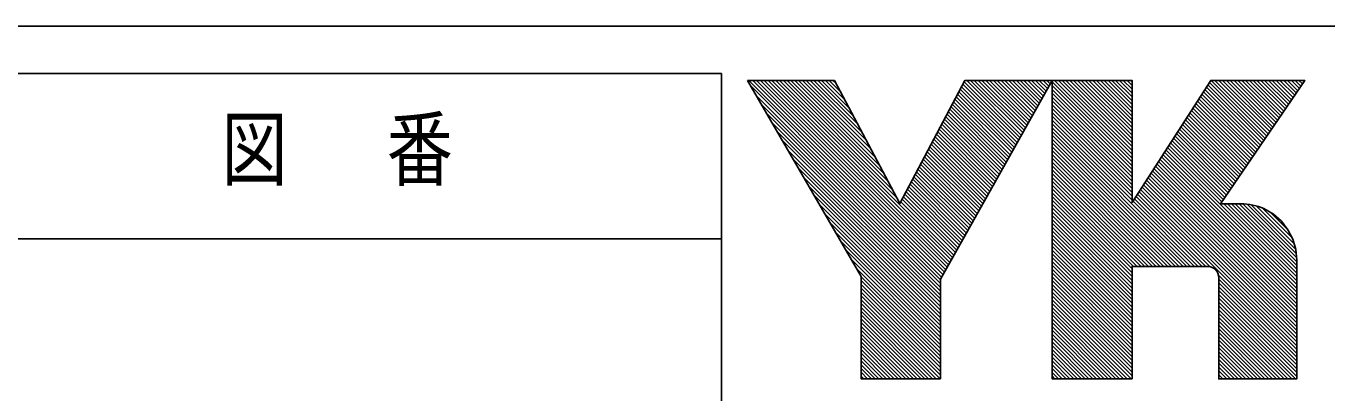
# Model space of a CAD drawing. Units: millimetres, scale not verified. Extents: x -27332 to 2102, y -19305 to 1485.
# Drawn here: x -1307 to 619, y -18290 to -17748 of the extents above; entities that cross this region are included whole.
import ezdxf
from ezdxf.enums import TextEntityAlignment as Align

# ---------------------------------------------------------------- set-up
doc = ezdxf.new("R2010")
doc.units = ezdxf.units.MM
doc.header["$LTSCALE"] = 40
doc.layers.add('0-7_YKK_ZWAK', color=7, linetype='Continuous')
doc.styles.add('ＭＳ ゴシック', font='')
doc.styles.get('ＭＳ ゴシック').set_extended_font_data('MS Gothic')

msp = doc.modelspace()

# ---------------------------------------------------------------- linework, layer by layer
at = {"layer": '0-7_YKK_ZWAK'}
for p, q in [((1017.57, -17747.5), (-26282.43, -17747.5)), ((-277.43, -17817.5), (-1353.68, -17817.5)), ((-277.43, -17817.5), (-277.43, -19042.5)), ((50.59, -18115.32), (-236.73, -17828)), ((48.55, -18118.94), (-234.15, -17836.23)), ((52.62, -18111.7), (-231.07, -17828)), ((54.66, -18108.07), (-225.42, -17828)), ((56.69, -18104.45), (-219.76, -17828)), ((58.73, -18100.83), (-214.1, -17828)), ((60.76, -18097.21), (-208.44, -17828)), ((62.8, -18093.59), (-202.79, -17828)), ((64.84, -18089.97), (-197.13, -17828)), ((-18.12, -18001.35), (-191.47, -17828)), ((-24.52, -17989.3), (-185.82, -17828)), ((-30.91, -17977.25), (-180.16, -17828)), ((-37.3, -17965.2), (-174.5, -17828)), ((-43.69, -17953.15), (-168.85, -17828)), ((-50.09, -17941.1), (-163.19, -17828)), ((-56.48, -17929.05), (-157.53, -17828)), ((-62.87, -17917), (-151.88, -17828)), ((-69.26, -17904.96), (-146.22, -17828)), ((-75.66, -17892.91), (-140.56, -17828)), ((-82.05, -17880.86), (-134.91, -17828)), ((-88.44, -17868.81), (-129.25, -17828)), ((-94.83, -17856.76), (-123.59, -17828)), ((-101.23, -17844.71), (-117.94, -17828)), ((-107.62, -17832.66), (-112.28, -17828)), ((160.5, -17919.76), (78.15, -17837.41)), ((162.53, -17916.14), (80.11, -17833.71)), ((164.57, -17912.51), (82.07, -17830.02)), ((166.6, -17908.89), (85.71, -17828)), ((168.64, -17905.27), (91.37, -17828)), ((170.67, -17901.65), (97.03, -17828)), ((172.71, -17898.03), (102.68, -17828)), ((174.75, -17894.41), (108.34, -17828)), ((176.78, -17890.78), (114, -17828)), ((178.82, -17887.16), (119.65, -17828)), ((180.85, -17883.54), (125.31, -17828)), ((182.89, -17879.92), (130.97, -17828)), ((184.92, -17876.3), (136.62, -17828)), ((186.96, -17872.68), (142.28, -17828)), ((188.99, -17869.06), (147.94, -17828)), ((191.03, -17865.43), (153.59, -17828)), ((193.06, -17861.81), (159.25, -17828)), ((195.1, -17858.19), (164.91, -17828)), ((197.13, -17854.57), (170.56, -17828)), ((199.17, -17850.95), (176.22, -17828)), ((201.21, -17847.33), (181.88, -17828)), ((203.24, -17843.71), (187.53, -17828)), ((205.28, -17840.08), (193.19, -17828)), ((207.31, -17836.46), (198.85, -17828)), ((209.35, -17832.84), (204.51, -17828)), ((211.38, -17829.22), (210.16, -17828)), ((330.69, -17948.53), (212.2, -17830.04)), ((330.69, -17954.19), (212.2, -17835.69)), ((330.69, -17942.87), (215.82, -17828)), ((330.69, -17937.22), (221.48, -17828)), ((330.69, -17931.56), (227.13, -17828)), ((330.69, -17925.9), (232.79, -17828)), ((330.69, -17920.25), (238.45, -17828)), ((330.69, -17914.59), (244.1, -17828)), ((330.69, -17908.93), (249.76, -17828)), ((330.69, -17903.28), (255.42, -17828)), ((330.69, -17897.62), (261.07, -17828)), ((330.69, -17891.96), (266.73, -17828)), ((330.69, -17886.31), (272.39, -17828)), ((330.69, -17880.65), (278.04, -17828)), ((330.69, -17874.99), (283.7, -17828)), ((330.69, -17869.34), (289.36, -17828)), ((330.69, -17863.68), (295.02, -17828)), ((330.69, -17858.02), (300.67, -17828)), ((330.69, -17852.36), (306.33, -17828)), ((330.69, -17846.71), (311.99, -17828)), ((330.69, -17841.05), (317.64, -17828)), ((330.69, -17835.39), (323.3, -17828)), ((330.69, -17829.74), (328.96, -17828)), ((523.25, -17920.47), (440.78, -17838)), ((525.54, -17917.11), (443, -17834.57)), ((527.84, -17913.75), (445.22, -17831.13)), ((530.14, -17910.39), (447.75, -17828)), ((532.43, -17907.03), (453.41, -17828)), ((534.73, -17903.67), (459.06, -17828)), ((537.03, -17900.3), (464.72, -17828)), ((539.32, -17896.94), (470.38, -17828)), ((541.62, -17893.58), (476.03, -17828)), ((543.91, -17890.22), (481.69, -17828)), ((546.21, -17886.86), (487.35, -17828)), ((548.51, -17883.5), (493.01, -17828)), ((550.8, -17880.14), (498.66, -17828)), ((553.1, -17876.78), (504.32, -17828)), ((555.4, -17873.42), (509.98, -17828)), ((557.69, -17870.06), (515.63, -17828)), ((559.99, -17866.7), (521.29, -17828)), ((562.29, -17863.34), (526.95, -17828)), ((564.58, -17859.98), (532.6, -17828)), ((566.88, -17856.62), (538.26, -17828)), ((569.18, -17853.26), (543.92, -17828)), ((571.47, -17849.9), (549.57, -17828)), ((573.77, -17846.54), (555.23, -17828)), ((576.06, -17843.18), (560.89, -17828)), ((578.36, -17839.82), (566.54, -17828)), ((580.66, -17836.46), (572.2, -17828)), ((582.95, -17833.1), (577.86, -17828)), ((585.25, -17829.74), (583.51, -17828)), ((46.85, -18122.89), (-226.33, -17849.71)), ((148.29, -17941.49), (66.41, -17859.61)), ((150.32, -17937.86), (68.37, -17855.91)), ((152.36, -17934.24), (70.33, -17852.21)), ((154.39, -17930.62), (72.28, -17848.51)), ((156.43, -17927), (74.24, -17844.81)), ((158.46, -17923.38), (76.2, -17841.11)), ((330.69, -17959.84), (212.2, -17841.35)), ((330.69, -17965.5), (212.2, -17847.01)), ((330.69, -17971.16), (212.2, -17852.66)), ((330.69, -17976.82), (212.2, -17858.32)), ((509.47, -17940.63), (427.47, -17858.63)), ((511.76, -17937.27), (429.69, -17855.19)), ((514.06, -17933.91), (431.91, -17851.75)), ((516.36, -17930.55), (434.13, -17848.32)), ((518.65, -17927.19), (436.35, -17844.88)), ((520.95, -17923.83), (438.56, -17841.44)), ((46.85, -18128.55), (-218.52, -17863.18)), ((46.85, -18134.21), (-210.7, -17876.66)), ((138.11, -17959.59), (56.62, -17878.11)), ((140.14, -17955.97), (58.58, -17874.41)), ((142.18, -17952.35), (60.54, -17870.71)), ((144.21, -17948.73), (62.5, -17867.01)), ((146.25, -17945.11), (64.45, -17863.31)), ((330.69, -17982.47), (212.2, -17863.98)), ((330.69, -17988.13), (212.2, -17869.64)), ((330.69, -17993.79), (212.2, -17875.29)), ((495.69, -17960.79), (414.15, -17879.26)), ((497.99, -17957.43), (416.37, -17875.82)), ((500.28, -17954.07), (418.59, -17872.38)), ((502.58, -17950.71), (420.81, -17868.94)), ((504.88, -17947.35), (423.03, -17865.51)), ((507.17, -17943.99), (425.25, -17862.07)), ((46.85, -18139.86), (-202.88, -17890.14)), ((127.93, -17977.7), (46.84, -17896.6)), ((129.97, -17974.08), (48.79, -17892.9)), ((132, -17970.46), (50.75, -17889.21)), ((134.04, -17966.84), (52.71, -17885.51)), ((136.07, -17963.21), (54.67, -17881.81)), ((330.69, -17999.44), (212.2, -17880.95)), ((330.69, -18005.1), (212.2, -17886.61)), ((423.07, -18103.13), (212.2, -17892.26)), ((417.41, -18103.13), (212.2, -17897.92)), ((484.21, -17977.6), (403.06, -17896.45)), ((486.5, -17974.23), (405.28, -17893.01)), ((488.8, -17970.87), (407.5, -17889.57)), ((491.1, -17967.51), (409.72, -17886.13)), ((493.39, -17964.15), (411.93, -17882.69)), ((46.85, -18145.52), (-195.06, -17903.61)), ((46.85, -18151.18), (-187.24, -17917.09)), ((117.75, -17995.81), (37.05, -17915.1)), ((119.79, -17992.19), (39.01, -17911.4)), ((121.83, -17988.56), (40.96, -17907.7)), ((123.86, -17984.94), (42.92, -17904)), ((125.9, -17981.32), (44.88, -17900.3)), ((411.75, -18103.13), (212.2, -17903.58)), ((406.1, -18103.13), (212.2, -17909.23)), ((400.44, -18103.13), (212.2, -17914.89)), ((470.43, -17997.76), (389.74, -17917.07)), ((472.73, -17994.4), (391.96, -17913.63)), ((475.02, -17991.04), (394.18, -17910.2)), ((477.32, -17987.68), (396.4, -17906.76)), ((479.62, -17984.32), (398.62, -17903.32)), ((481.91, -17980.96), (400.84, -17899.88)), ((46.85, -18156.83), (-179.42, -17930.57)), ((105.54, -18017.54), (25.3, -17937.3)), ((107.58, -18013.92), (27.26, -17933.6)), ((109.61, -18010.29), (29.22, -17929.9)), ((111.65, -18006.67), (31.18, -17926.2)), ((113.68, -18003.05), (33.13, -17922.5)), ((115.72, -17999.43), (35.09, -17918.8)), ((394.78, -18103.13), (212.2, -17920.55)), ((389.13, -18103.13), (212.2, -17926.2)), ((383.47, -18103.13), (212.2, -17931.86)), ((574.54, -18130.16), (378.65, -17934.26)), ((574.54, -18124.5), (380.87, -17930.82)), ((463.54, -18007.84), (383.09, -17927.38)), ((465.84, -18004.48), (385.31, -17923.95)), ((468.13, -18001.12), (387.52, -17920.51)), ((46.85, -18162.49), (-171.6, -17944.04)), ((95.37, -18035.64), (15.52, -17955.79)), ((97.4, -18032.02), (17.47, -17952.1)), ((99.44, -18028.4), (19.43, -17948.4)), ((101.47, -18024.78), (21.39, -17944.7)), ((103.51, -18021.16), (23.35, -17941)), ((377.81, -18103.13), (212.2, -17937.52)), ((372.16, -18103.13), (212.2, -17943.17)), ((366.5, -18103.13), (212.2, -17948.83)), ((360.84, -18103.13), (212.2, -17954.49)), ((574.54, -18164.1), (365.33, -17954.89)), ((574.54, -18158.44), (367.55, -17951.45)), ((574.54, -18152.78), (369.77, -17948.01)), ((574.54, -18147.13), (371.99, -17944.57)), ((574.54, -18141.47), (374.21, -17941.14)), ((574.54, -18135.81), (376.43, -17937.7)), ((46.85, -18168.15), (-163.78, -17957.52)), ((46.85, -18173.81), (-155.96, -17971)), ((85.19, -18053.75), (5.73, -17974.29)), ((87.22, -18050.13), (7.69, -17970.59)), ((89.26, -18046.51), (9.64, -17966.89)), ((91.29, -18042.89), (11.6, -17963.19)), ((93.33, -18039.27), (13.56, -17959.49)), ((355.19, -18103.13), (212.2, -17960.14)), ((349.53, -18103.13), (212.2, -17965.8)), ((343.87, -18103.13), (212.2, -17971.46)), ((574.54, -18198.04), (352.02, -17975.51)), ((574.54, -18192.38), (354.24, -17972.07)), ((574.54, -18186.73), (356.46, -17968.64)), ((574.54, -18181.07), (358.68, -17965.2)), ((574.54, -18175.41), (360.89, -17961.76)), ((574.54, -18169.75), (363.11, -17958.32)), ((46.85, -18179.46), (-148.14, -17984.47)), ((75.01, -18071.86), (-4.06, -17992.79)), ((77.05, -18068.24), (-2.1, -17989.09)), ((79.08, -18064.62), (-0.14, -17985.39)), ((81.12, -18060.99), (1.81, -17981.69)), ((83.15, -18057.37), (3.77, -17977.99)), ((338.22, -18103.13), (212.2, -17977.12)), ((332.56, -18103.13), (212.2, -17982.77)), ((330.69, -18106.92), (212.2, -17988.43)), ((330.69, -18112.58), (212.2, -17994.09)), ((574.54, -18226.32), (340.92, -17992.7)), ((574.54, -18220.67), (343.14, -17989.26)), ((574.54, -18215.01), (345.36, -17985.83)), ((574.54, -18209.35), (347.58, -17982.39)), ((574.54, -18203.7), (349.8, -17978.95)), ((46.85, -18185.12), (-140.32, -17997.95)), ((46.85, -18190.78), (-132.5, -18011.43)), ((66.87, -18086.34), (-11.89, -18007.59)), ((68.91, -18082.72), (-9.93, -18003.89)), ((70.94, -18079.1), (-7.97, -18000.19)), ((72.98, -18075.48), (-6.02, -17996.49)), ((330.69, -18118.24), (212.2, -17999.74)), ((330.69, -18123.89), (212.2, -18005.4)), ((330.69, -18129.55), (212.2, -18011.06)), ((428.73, -18103.13), (332.05, -18006.45)), ((434.38, -18103.13), (334.26, -18003.01)), ((440.04, -18103.13), (336.48, -17999.58)), ((446.88, -18104.32), (338.7, -17996.14)), ((574.54, -18118.84), (466.44, -18010.74)), ((574.54, -18113.19), (472.1, -18010.74)), ((574.54, -18107.53), (477.76, -18010.74)), ((574.54, -18101.87), (483.41, -18010.74)), ((574.54, -18096.22), (489.07, -18010.74)), ((574.17, -18090.19), (495.07, -18011.09)), ((573.58, -18083.94), (501.37, -18011.73)), ((572.83, -18077.54), (507.67, -18012.37)), ((570.54, -18069.58), (515.36, -18014.41)), ((46.85, -18196.43), (-124.68, -18024.9)), ((330.69, -18135.21), (212.2, -18016.71)), ((330.69, -18140.86), (212.2, -18022.37)), ((330.69, -18146.52), (212.2, -18028.03)), ((330.69, -18152.18), (212.2, -18033.68)), ((567.64, -18061.02), (523.69, -18017.08)), ((561.9, -18049.63), (535.67, -18023.4)), ((46.85, -18202.09), (-116.86, -18038.38)), ((46.85, -18207.75), (-109.04, -18051.85)), ((330.69, -18157.83), (212.2, -18039.34)), ((330.69, -18163.49), (212.2, -18045)), ((330.69, -18169.15), (212.2, -18050.65)), ((-1353.68, -18062.5), (-277.43, -18062.5)), ((46.85, -18213.4), (-101.22, -18065.33)), ((330.69, -18174.81), (212.2, -18056.31)), ((330.69, -18180.46), (212.2, -18061.97)), ((330.69, -18186.12), (212.2, -18067.63)), ((46.85, -18219.06), (-93.4, -18078.81)), ((330.69, -18191.78), (212.2, -18073.28)), ((330.69, -18197.43), (212.2, -18078.94)), ((330.69, -18203.09), (212.2, -18084.6)), ((330.69, -18208.75), (212.2, -18090.25)), ((46.85, -18224.72), (-85.58, -18092.28)), ((46.85, -18230.37), (-77.76, -18105.76)), ((330.69, -18214.4), (212.2, -18095.91)), ((330.69, -18220.06), (212.2, -18101.57)), ((330.69, -18225.72), (212.2, -18107.22)), ((46.85, -18236.03), (-70.66, -18118.52)), ((46.85, -18241.69), (-70.66, -18124.18)), ((46.85, -18247.34), (-70.66, -18129.83)), ((330.69, -18231.37), (212.2, -18112.88)), ((330.69, -18237.03), (212.2, -18118.54)), ((330.69, -18242.69), (212.2, -18124.19)), ((330.69, -18248.34), (212.2, -18129.85)), ((574.54, -18231.98), (457.73, -18115.17)), ((574.54, -18237.64), (458.94, -18122.03)), ((574.54, -18243.29), (458.94, -18127.69)), ((46.85, -18253), (-70.66, -18135.49)), ((46.85, -18258.66), (-70.66, -18141.15)), ((46.85, -18264.31), (-70.66, -18146.8)), ((330.69, -18254), (212.2, -18135.51)), ((330.69, -18259.66), (212.2, -18141.16)), ((330.69, -18265.31), (212.2, -18146.82)), ((574.54, -18248.95), (458.94, -18133.34)), ((574.54, -18254.61), (458.94, -18139)), ((574.54, -18260.26), (458.94, -18144.66)), ((46.35, -18269.47), (-70.66, -18152.46)), ((40.69, -18269.47), (-70.66, -18158.12)), ((35.03, -18269.47), (-70.66, -18163.77)), ((329.06, -18269.34), (212.2, -18152.48)), ((323.4, -18269.34), (212.2, -18158.13)), ((317.75, -18269.34), (212.2, -18163.79)), ((574.54, -18265.92), (458.94, -18150.31)), ((572.73, -18269.76), (458.94, -18155.97)), ((567.07, -18269.76), (458.94, -18161.63)), ((561.42, -18269.76), (458.94, -18167.28)), ((29.38, -18269.47), (-70.66, -18169.43)), ((23.72, -18269.47), (-70.66, -18175.09)), ((18.06, -18269.47), (-70.66, -18180.75)), ((12.41, -18269.47), (-70.66, -18186.4)), ((312.09, -18269.34), (212.2, -18169.45)), ((306.43, -18269.34), (212.2, -18175.11)), ((300.78, -18269.34), (212.2, -18180.76)), ((295.12, -18269.34), (212.2, -18186.42)), ((555.76, -18269.76), (458.94, -18172.94)), ((550.1, -18269.76), (458.94, -18178.6)), ((544.45, -18269.76), (458.94, -18184.25)), ((6.75, -18269.47), (-70.66, -18192.06)), ((1.09, -18269.47), (-70.66, -18197.72)), ((-4.56, -18269.47), (-70.66, -18203.37)), ((289.46, -18269.34), (212.2, -18192.08)), ((283.8, -18269.34), (212.2, -18197.73)), ((278.15, -18269.34), (212.2, -18203.39)), ((538.79, -18269.76), (458.94, -18189.91)), ((533.13, -18269.76), (458.94, -18195.57)), ((527.48, -18269.76), (458.94, -18201.23)), ((521.82, -18269.76), (458.94, -18206.88)), ((-10.22, -18269.47), (-70.66, -18209.03)), ((-15.88, -18269.47), (-70.66, -18214.69)), ((-21.53, -18269.47), (-70.66, -18220.34)), ((-27.19, -18269.47), (-70.66, -18226)), ((272.49, -18269.34), (212.2, -18209.05)), ((266.83, -18269.34), (212.2, -18214.7)), ((261.18, -18269.34), (212.2, -18220.36)), ((255.52, -18269.34), (212.2, -18226.02)), ((516.16, -18269.76), (458.94, -18212.54)), ((510.5, -18269.76), (458.94, -18218.2)), ((504.85, -18269.76), (458.94, -18223.85)), ((-32.85, -18269.47), (-70.66, -18231.66)), ((-38.5, -18269.47), (-70.66, -18237.31)), ((-44.16, -18269.47), (-70.66, -18242.97)), ((249.86, -18269.34), (212.2, -18231.67)), ((244.21, -18269.34), (212.2, -18237.33)), ((238.55, -18269.34), (212.2, -18242.99)), ((499.19, -18269.76), (458.94, -18229.51)), ((493.53, -18269.76), (458.94, -18235.17)), ((487.88, -18269.76), (458.94, -18240.82)), ((-49.82, -18269.47), (-70.66, -18248.63)), ((-55.48, -18269.47), (-70.66, -18254.28)), ((-61.13, -18269.47), (-70.66, -18259.94)), ((232.89, -18269.34), (212.2, -18248.64)), ((227.24, -18269.34), (212.2, -18254.3)), ((221.58, -18269.34), (212.2, -18259.96)), ((482.22, -18269.76), (458.94, -18246.48)), ((476.56, -18269.76), (458.94, -18252.14)), ((470.91, -18269.76), (458.94, -18257.79)), ((465.25, -18269.76), (458.94, -18263.45)), ((-66.79, -18269.47), (-70.66, -18265.6)), ((215.92, -18269.34), (212.2, -18265.61)), ((459.59, -18269.76), (458.94, -18269.11))]:
    msp.add_line(p, q, dxfattribs=at)
msp.add_lwpolyline([(-238.93, -17828), (-110.09, -17828), (-13.35, -18010.35), (83.14, -17828), (212.07, -17828), (46.85, -18121.97), (46.85, -18269.47), (-70.66, -18269.47), (-70.66, -18118)], close=True, dxfattribs=at)
for points in [[(441.91, -18103.13), (330.69, -18103.13), (330.69, -18269.34), (212.2, -18269.34), (212.2, -17828), (330.69, -17828), (330.69, -18008.55), (447.24, -17828), (586.44, -17828), (461.56, -18010.74), (465.98, -18010.74), (470.87, -18010.74), (475.88, -18010.74), (480.71, -18010.74), (485.03, -18010.74), (488.51, -18010.74), (490.84, -18010.74), (491.68, -18010.74)], [(525.77, -18017.75), (539.92, -18025.83), (551.9, -18036.37), (561.54, -18048.92), (568.64, -18063.02), (573.04, -18078.24), (574.54, -18094.12), (574.54, -18269.76), (458.94, -18269.76), (458.94, -18119.93)]]:
    msp.add_lwpolyline(points, dxfattribs=at)
for centre, radius, start, end in [((491.86, -18098.16), 87.42, 78.26798, 90.11215), ((493.11, -18091.8), 80.94, 66.19963, 78.22058), ((442.53, -18119.53), 16.41, 358.57817, 92.1683)]:
    msp.add_arc(centre, radius, start, end, dxfattribs=at)

# ---------------------------------------------------------------- texts
at = {"layer": '0-7_YKK_ZWAK', "style": 'ＭＳ ゴシック', "width": 0.8}
msp.add_text('図\u3000 番', height=89.81, dxfattribs=at).set_placement((-1018.09, -18001.25), align=Align.BOTTOM_LEFT)

doc.saveas('drawing.dxf')
